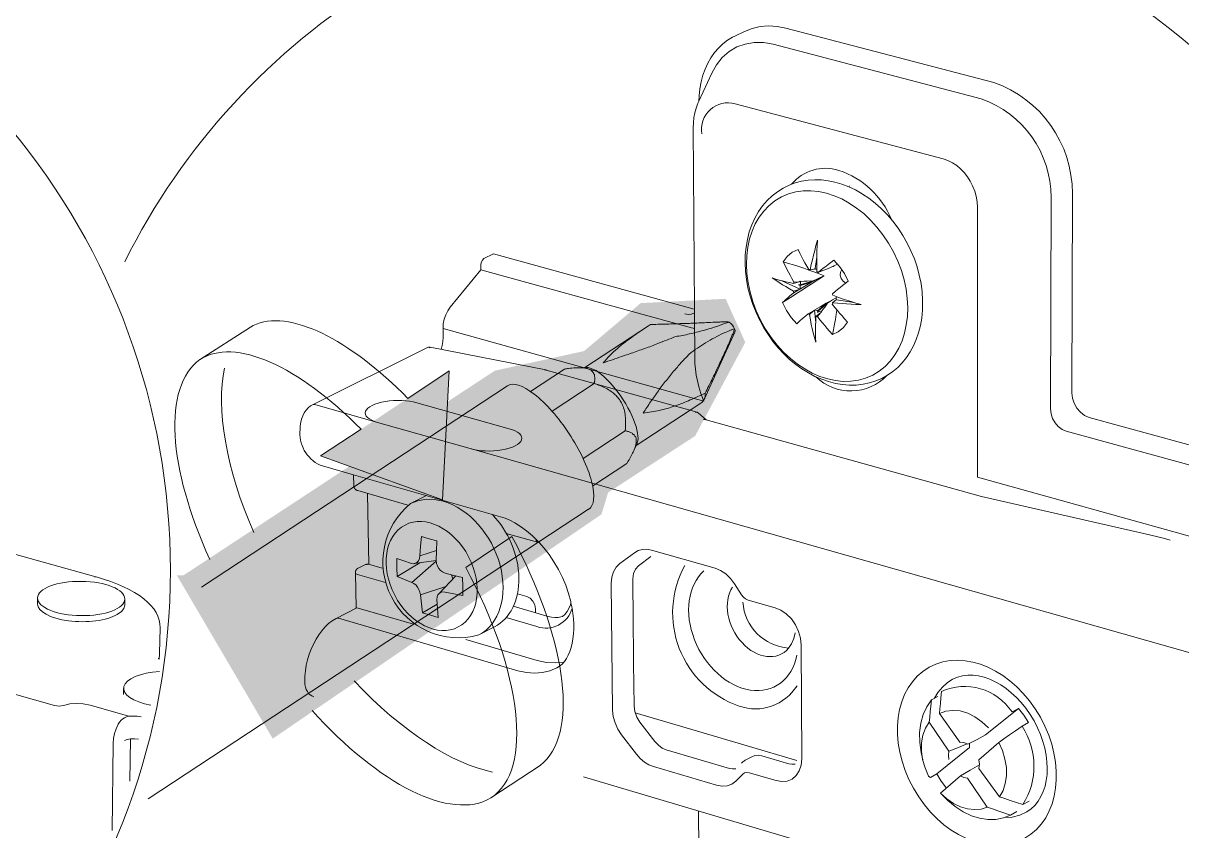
# Model space of a CAD drawing. Header units: metres. Extents: x -8.4 to 7.9, y -3.9 to 2.
# Drawn here: x 1.5921 to 1.744, y -1.7967 to -1.6908 of the extents above; entities that cross this region are included whole.
import ezdxf

# ---------------------------------------------------------------- set-up
doc = ezdxf.new("R2010")
doc.units = ezdxf.units.M
doc.header["$MEASUREMENT"] = 0
for name, color, linetype, lineweight in [('PDF15_Geometry_Num_Penna__1', 255, 'Continuous', 18), ('PDF15_Geometry_Num_Penna__7', 7, 'Continuous', 18), ('PDF15_Solid Fills_Num_Penna__7', 7, 'Continuous', 18)]:
    doc.layers.add(name, color=color, linetype=linetype, lineweight=lineweight)

msp = doc.modelspace()

# ---------------------------------------------------------------- hatches: boundary and pattern name
at = {"layer": 'PDF15_Geometry_Num_Penna__1', "linetype": 'Continuous', "lineweight": 18}
msp.add_hatch(color=255, dxfattribs=at).paths.add_polyline_path([(1.61312, -1.76321), (1.61226, -1.76321), (1.62482, -1.78461), (1.66791, -1.75521), (1.66877, -1.75236), (1.68018, -1.74494), (1.68675, -1.73267), (1.68418, -1.72696), (1.67305, -1.72753), (1.66563, -1.73381), (1.65393, -1.73638)])
at = {"layer": 'PDF15_Geometry_Num_Penna__7', "linetype": 'Continuous', "lineweight": 18}
for points in [[(1.62224, -1.73047), (1.62192, -1.73066), (1.61521, -1.73496)], [(1.64253, -1.74001), (1.6311, -1.74756), (1.64707, -1.75332), (1.64795, -1.73642)]]:
    msp.add_hatch(color=7, dxfattribs=at).paths.add_polyline_path(points)
at = {"layer": 'PDF15_Solid Fills_Num_Penna__7', "linetype": 'Continuous', "lineweight": 18}
msp.add_hatch(color=7, dxfattribs=at).paths.add_polyline_path([(1.66037, -1.78768), (1.65987, -1.78814), (1.65341, -1.79238)])

# ---------------------------------------------------------------- linework, layer by layer
at = {"layer": 'PDF15_Geometry_Num_Penna__1', "color": 255, "linetype": 'Continuous', "lineweight": 18, "flags": 128}
for points in [[(1.62224, -1.73047), (1.62192, -1.73066), (1.61521, -1.73496)], [(1.63641, -1.74405), (1.6311, -1.74756), (1.64707, -1.75332), (1.64795, -1.73642), (1.64253, -1.74001)], [(1.65014, -1.76219), (1.65616, -1.7581)], [(1.66037, -1.78768), (1.65987, -1.78814), (1.65341, -1.79238)]]:
    msp.add_lwpolyline(points, dxfattribs=at)
at = {"layer": 'PDF15_Geometry_Num_Penna__1', "color": 255, "linetype": 'Continuous', "lineweight": 18}
for points in [[(1.64253, -1.74001), (1.63488, -1.73228), (1.62695, -1.72819), (1.62224, -1.73047)], [(1.64253, -1.74001), (1.63488, -1.73228), (1.62695, -1.72819), (1.62224, -1.73047)], [(1.61521, -1.73496), (1.61988, -1.7319), (1.62822, -1.73581), (1.63641, -1.74405)], [(1.61521, -1.73496), (1.61988, -1.7319), (1.62822, -1.73581), (1.63641, -1.74405)], [(1.65616, -1.7581), (1.66311, -1.77106), (1.66496, -1.78322), (1.66037, -1.78768)], [(1.65616, -1.7581), (1.66311, -1.77106), (1.66496, -1.78322), (1.66037, -1.78768)], [(1.65341, -1.79238), (1.65907, -1.78866), (1.65743, -1.77586), (1.65014, -1.76219)], [(1.65341, -1.79238), (1.65907, -1.78866), (1.65743, -1.77586), (1.65014, -1.76219)]]:
    msp.add_open_spline(points, degree=3, dxfattribs=at)
at = {"layer": 'PDF15_Geometry_Num_Penna__7', "color": 7, "linetype": 'Continuous', "lineweight": 18, "flags": 128}
for points in [[(1.6672, -1.85096, 0.053019), (1.68634, -1.85299, 0.414212), (1.77678, -1.76255, 0.414206), (1.68634, -1.67211, 0.284139), (1.60542, -1.7221)], [(1.53742, -1.85149, 0.36153), (1.61141, -1.76255, 0.361079), (1.53756, -1.67363)], [(1.73183, -1.7425), (1.73123, -1.74225), (1.73068, -1.74184), (1.73021, -1.7413), (1.72984, -1.74066), (1.72962, -1.73997), (1.72955, -1.73929), (1.72962, -1.71316, 0.319381), (1.71931, -1.6986), (1.69207, -1.6915)], [(1.72883, -1.7443), (1.72828, -1.74408), (1.72777, -1.7437), (1.72735, -1.74323), (1.72703, -1.74266), (1.72683, -1.74203), (1.72676, -1.74137), (1.72683, -1.71369, 0.319317), (1.71766, -1.70075), (1.6904, -1.69361)], [(1.7172, -1.71498), (1.71715, -1.71427), (1.71703, -1.71353), (1.71683, -1.71284), (1.71655, -1.71216), (1.71623, -1.71154), (1.71586, -1.71096), (1.71545, -1.71042), (1.71498, -1.70994), (1.71446, -1.7095), (1.71392, -1.70914), (1.71331, -1.70882), (1.71269, -1.70861), (1.68543, -1.70139, 0.537916), (1.68104, -1.70534)], [(1.70592, -1.71657, 0.220232), (1.69901, -1.71013, 0.305713), (1.69281, -1.71195)], [(1.69352, -1.73023), (1.69278, -1.72941), (1.69214, -1.72848), (1.69165, -1.72746, 0.003994), (1.69707, -1.72394), (1.69631, -1.72432), (1.69643, -1.72427)], [(1.6711, -1.73258, 0.015559), (1.67, -1.73346, 0.021677), (1.66902, -1.73439, 0.012167), (1.66814, -1.73537, -0.001833), (1.66936, -1.73494, 0.004397), (1.67058, -1.73451, 0.002197), (1.67179, -1.7341, 0.003005), (1.67357, -1.73348, 0.006445), (1.67531, -1.73282, 0.005159), (1.67759, -1.73192, 0.00892), (1.67946, -1.73157, 0.009761), (1.68124, -1.73112, 0.015342), (1.68267, -1.73069)], [(1.6834, -1.73001, 0.004577), (1.68218, -1.73006, -0.002241), (1.68017, -1.73015, -0.002964), (1.6782, -1.73022, 0.000741), (1.67625, -1.73029, 0.00229), (1.67432, -1.73033, -0.002702), (1.67327, -1.73102, 0.004492), (1.67227, -1.73172)], [(1.68534, -1.73089, 0.158262), (1.68464, -1.73002, -0.014098), (1.68434, -1.73011, -0.011383), (1.68402, -1.73022)], [(1.68463, -1.73116, 0.001678), (1.6839, -1.73147, 0.0094), (1.68271, -1.73206, 0.006173), (1.68156, -1.73272, 0.013282), (1.68047, -1.73342, 0.010179), (1.67941, -1.73421, 0.007673), (1.67844, -1.73524, 0.005273), (1.6775, -1.7363, 0.009622), (1.67641, -1.73765, 0.010118), (1.67536, -1.73904, 0.009115), (1.67434, -1.74047, -0.00035), (1.67337, -1.74193, 0.016161), (1.67446, -1.74178)], [(1.68149, -1.73932, 0.006192), (1.68247, -1.73737, 0.002475), (1.68344, -1.73534, 0.003396), (1.68424, -1.73361, 0.011714), (1.68501, -1.73182)], [(1.64532, -1.73337), (1.64539, -1.73333), (1.64545, -1.73332, 0.152611), (1.64501, -1.73339), (1.63004, -1.74085), (1.62978, -1.741), (1.62947, -1.74126), (1.6292, -1.74157), (1.62896, -1.74191), (1.62877, -1.7423), (1.62861, -1.74272), (1.62849, -1.74315), (1.62842, -1.74361), (1.6284, -1.74405, 0.322377), (1.63104, -1.74876), (1.63542, -1.75002), (1.63546, -1.75146)], [(1.66585, -1.73606, 0.027856), (1.66536, -1.736, 0.028469), (1.6645, -1.736, 0.015692), (1.66357, -1.73609)], [(1.66681, -1.73661, 0.101605), (1.66658, -1.73637, 0.069548), (1.66625, -1.73619)], [(1.67053, -1.74061, 0.03084), (1.67015, -1.74003, 0.043544), (1.6697, -1.73953)], [(1.67655, -1.74132, 0.011884), (1.67757, -1.74099, 0.02196), (1.67955, -1.74022, 0.015004), (1.68149, -1.73932, -0.249907), (1.68109, -1.74051), (1.68079, -1.74071), (1.67245, -1.74619)], [(1.67107, -1.74299, 0.029378), (1.671, -1.7421, 0.038154), (1.6708, -1.74124)], [(1.67214, -1.74687, 0.036624), (1.67237, -1.74622, 0.042648), (1.67246, -1.74576)], [(1.64717, -1.75349), (1.64603, -1.75327), (1.64491, -1.75324), (1.64386, -1.75343), (1.64288, -1.7538, 0.81031), (1.65182, -1.77102), (1.65389, -1.76994)], [(1.67882, -1.76192, 0.464864), (1.68595, -1.78034, 0.3508), (1.69354, -1.77768)], [(1.6554, -1.76874), (1.65945, -1.76992, 0.428566), (1.66407, -1.76753)], [(1.68644, -1.7667, 0.377041), (1.69243, -1.77274), (1.69283, -1.77216), (1.69313, -1.77148), (1.69331, -1.77072)], [(1.71488, -1.78505), (1.71219, -1.78132), (1.71225, -1.78068), (1.71232, -1.77999), (1.71238, -1.77924), (1.71246, -1.77844, -0.369478), (1.72171, -1.78111), (1.72255, -1.78064), (1.71822, -1.78412)], [(1.71738, -1.78851), (1.72007, -1.79223), (1.72075, -1.79246), (1.72149, -1.79271), (1.72229, -1.79297), (1.72315, -1.79325, 0.291791), (1.72302, -1.78297), (1.72218, -1.78357), (1.72138, -1.78412), (1.72065, -1.78463), (1.71997, -1.78511), (1.71737, -1.78739)]]:
    msp.add_lwpolyline(points, format="xyb", dxfattribs=at)
for points in [[(1.68664, -1.69193), (1.68764, -1.69153), (1.68869, -1.69129), (1.68978, -1.6912), (1.69093, -1.69127), (1.69207, -1.6915)], [(1.68539, -1.69254), (1.6851, -1.69268), (1.68444, -1.69308), (1.68382, -1.69355), (1.68325, -1.6941), (1.68273, -1.69469), (1.68225, -1.69536), (1.68183, -1.69608), (1.68148, -1.69685), (1.68119, -1.69766), (1.68096, -1.69853), (1.68079, -1.69944), (1.6807, -1.70037), (1.68068, -1.70108), (1.68238, -1.69738)], [(1.68539, -1.69254), (1.68664, -1.69193)], [(1.68238, -1.69739), (1.68298, -1.69629), (1.68374, -1.69534), (1.68463, -1.69456), (1.68565, -1.69396), (1.68675, -1.69357), (1.68792, -1.69337), (1.68915, -1.69338), (1.69041, -1.69361)], [(1.6806, -1.70124), (1.68045, -1.70159), (1.68032, -1.70196), (1.68014, -1.70258), (1.68002, -1.70322), (1.67995, -1.70388), (1.67992, -1.70455), (1.68011, -1.72831)], [(1.6806, -1.70124), (1.68068, -1.70108)], [(1.68866, -1.72979), (1.68816, -1.72875), (1.68774, -1.72769), (1.68738, -1.7266), (1.68711, -1.72551), (1.6869, -1.72442), (1.68678, -1.72334), (1.68672, -1.72226), (1.68675, -1.72122), (1.68685, -1.72018), (1.68703, -1.71917), (1.68728, -1.71819), (1.6876, -1.71725), (1.68801, -1.71638), (1.68848, -1.71554), (1.68903, -1.71478), (1.68962, -1.71408), (1.69027, -1.71347), (1.69097, -1.71293), (1.69173, -1.71245), (1.69252, -1.71206), (1.69331, -1.71177), (1.69413, -1.71156), (1.69499, -1.71142), (1.69585, -1.71136), (1.69673, -1.71139), (1.69762, -1.71149), (1.69851, -1.71167), (1.6994, -1.71193), (1.70031, -1.71228), (1.70121, -1.7127), (1.70209, -1.71321), (1.70213, -1.71323)], [(1.70036, -1.7123), (1.70039, -1.71224), (1.70041, -1.71217)], [(1.70213, -1.71323), (1.70294, -1.71377), (1.70379, -1.71444), (1.7046, -1.71516), (1.70538, -1.71595), (1.7061, -1.7168), (1.70678, -1.7177), (1.7074, -1.71865), (1.70797, -1.71965), (1.70847, -1.72066), (1.70891, -1.72171), (1.70927, -1.72278), (1.70956, -1.72388), (1.70979, -1.72496), (1.70993, -1.72605), (1.71, -1.72714), (1.70999, -1.72822), (1.70998, -1.72848)], [(1.71719, -1.75036), (1.7172, -1.71498)], [(1.69611, -1.7234), (1.69611, -1.72267), (1.69611, -1.72201), (1.69612, -1.72137), (1.69614, -1.72074), (1.69618, -1.72004), (1.69622, -1.71928), (1.69602, -1.71999), (1.69585, -1.72065), (1.69569, -1.72125), (1.69555, -1.72184), (1.69541, -1.72246), (1.69526, -1.72316)], [(1.6525, -1.7217), (1.6523, -1.72188), (1.65214, -1.7222), (1.65209, -1.72253)], [(1.65376, -1.72108), (1.6525, -1.7217)], [(1.6801, -1.72831), (1.68008, -1.72831), (1.68006, -1.7283), (1.65376, -1.72108)], [(1.69368, -1.7205), (1.69291, -1.72086), (1.69226, -1.72142), (1.69173, -1.72213), (1.69196, -1.72261), (1.69219, -1.72307), (1.6924, -1.72347), (1.69262, -1.72387), (1.69286, -1.7243), (1.69312, -1.72477)], [(1.69526, -1.72316), (1.69517, -1.72314), (1.69508, -1.72314), (1.69481, -1.72267), (1.69457, -1.72223), (1.69436, -1.72184), (1.69414, -1.72143), (1.69392, -1.72099), (1.69368, -1.7205)], [(1.69612, -1.72152), (1.69592, -1.72301), (1.69596, -1.72308)], [(1.69629, -1.72351), (1.69665, -1.72322), (1.69698, -1.72295), (1.69729, -1.72271), (1.69761, -1.72247), (1.69795, -1.7222), (1.69834, -1.72189)], [(1.69834, -1.72189), (1.69909, -1.72272), (1.69974, -1.72365), (1.70023, -1.72467)], [(1.65209, -1.72253), (1.65211, -1.72317), (1.64807, -1.72806)], [(1.68013, -1.73085), (1.67994, -1.73082), (1.67972, -1.73078), (1.65211, -1.72317)], [(1.69526, -1.72316), (1.69577, -1.72309)], [(1.69592, -1.72301), (1.69577, -1.72309)], [(1.69611, -1.72309), (1.69603, -1.72308), (1.69596, -1.72308)], [(1.69611, -1.7234), (1.6962, -1.72345), (1.69629, -1.72351)], [(1.69682, -1.72328), (1.69668, -1.72336), (1.69629, -1.72351)], [(1.69755, -1.72304), (1.6972, -1.72317), (1.69679, -1.72331)], [(1.6984, -1.72263), (1.69755, -1.72304)], [(1.69819, -1.72273), (1.69827, -1.72271), (1.6984, -1.72263)], [(1.69884, -1.72241), (1.69827, -1.7227)], [(1.6994, -1.72312), (1.69923, -1.72345), (1.6992, -1.72387), (1.69933, -1.7243), (1.69959, -1.72466), (1.69993, -1.72491)], [(1.69308, -1.72496), (1.69254, -1.72484), (1.69208, -1.72472), (1.69164, -1.72461), (1.69121, -1.7245), (1.69075, -1.72438), (1.69028, -1.72423), (1.69075, -1.72454), (1.69121, -1.72484), (1.69164, -1.72511), (1.69207, -1.72537), (1.69253, -1.72564), (1.69307, -1.72595)], [(1.69155, -1.72459), (1.69394, -1.72568)], [(1.69381, -1.72472), (1.69308, -1.72496), (1.6931, -1.72486), (1.69311, -1.72477)], [(1.69312, -1.72477), (1.69382, -1.72472)], [(1.69557, -1.72463), (1.6948, -1.72486), (1.69396, -1.72512), (1.69375, -1.72512)], [(1.69396, -1.72463), (1.69381, -1.72472)], [(1.69545, -1.72478), (1.69479, -1.72517), (1.69399, -1.72564), (1.69394, -1.72567)], [(1.69396, -1.72463), (1.69401, -1.7247), (1.69398, -1.72491), (1.69396, -1.72512)], [(1.69545, -1.72478), (1.69474, -1.725), (1.69396, -1.72524), (1.69396, -1.72544), (1.69399, -1.72564)], [(1.69401, -1.7247), (1.69445, -1.72467), (1.69485, -1.72465), (1.69557, -1.72462)], [(1.69545, -1.72478), (1.69643, -1.72427)], [(1.69557, -1.72463), (1.69631, -1.72432)], [(1.70023, -1.72467), (1.69985, -1.72497), (1.6995, -1.72524), (1.69918, -1.72549), (1.69886, -1.72574), (1.69854, -1.726), (1.69818, -1.72629)], [(1.69165, -1.72746), (1.6919, -1.72723), (1.69213, -1.72702), (1.69235, -1.72682), (1.69257, -1.72661), (1.69282, -1.7264), (1.6931, -1.72616)], [(1.69381, -1.72575), (1.6931, -1.72616), (1.69308, -1.72605), (1.69307, -1.72595)], [(1.69307, -1.72595), (1.6938, -1.72575)], [(1.69375, -1.72512), (1.69396, -1.72524)], [(1.69381, -1.72575), (1.69394, -1.72567)], [(1.69818, -1.72629), (1.6982, -1.72639), (1.69821, -1.7265)], [(1.6982, -1.72748), (1.69885, -1.72754), (1.69946, -1.72758), (1.70003, -1.72763), (1.70062, -1.72766), (1.70126, -1.7277), (1.70196, -1.72773), (1.70126, -1.72753), (1.70063, -1.72733), (1.70004, -1.72713), (1.69947, -1.72695), (1.69888, -1.72674), (1.69821, -1.7265)], [(1.64714, -1.73085), (1.64717, -1.73025), (1.64729, -1.72965), (1.64749, -1.72906), (1.64776, -1.72852), (1.64807, -1.72806)], [(1.69734, -1.72755), (1.69667, -1.72795), (1.69587, -1.72841)], [(1.69625, -1.72882), (1.69622, -1.72856), (1.69681, -1.72802), (1.69734, -1.72755)], [(1.6967, -1.72866), (1.6965, -1.72864), (1.69631, -1.72859), (1.69696, -1.72802), (1.69752, -1.72752)], [(1.69752, -1.72752), (1.69716, -1.72804), (1.69694, -1.72833), (1.6967, -1.72866)], [(1.69813, -1.72713), (1.69734, -1.72755)], [(1.69868, -1.72684), (1.69819, -1.7271), (1.69752, -1.72752)], [(1.69855, -1.72718), (1.6982, -1.72748), (1.69817, -1.72758), (1.69815, -1.72767)], [(1.69818, -1.73164), (1.69894, -1.73128), (1.69961, -1.73073), (1.70014, -1.73001), (1.69977, -1.72959), (1.69943, -1.72921), (1.69911, -1.72885), (1.69882, -1.72849), (1.6985, -1.7281), (1.69815, -1.72767)], [(1.6987, -1.7271), (1.69855, -1.72718)], [(1.6987, -1.7271), (1.69865, -1.72704), (1.69867, -1.72686), (1.6987, -1.72667)], [(1.70101, -1.72745), (1.6987, -1.7271)], [(1.67882, -1.72893), (1.67925, -1.729), (1.67966, -1.72896), (1.68005, -1.72883)], [(1.68011, -1.72831), (1.68016, -1.73542)], [(1.69498, -1.72893), (1.69471, -1.72918), (1.69446, -1.72939), (1.69422, -1.72959), (1.69401, -1.72978), (1.69378, -1.73), (1.69352, -1.73023)], [(1.69516, -1.72903), (1.69528, -1.72971), (1.69541, -1.73031), (1.69553, -1.73086), (1.69567, -1.73141), (1.69583, -1.73202), (1.696, -1.73266), (1.69597, -1.73207), (1.69596, -1.7315), (1.69596, -1.73098), (1.69597, -1.73047), (1.69598, -1.72991), (1.69602, -1.72929)], [(1.69568, -1.72852), (1.69583, -1.72845)], [(1.69598, -1.73008), (1.69583, -1.72845)], [(1.69587, -1.72841), (1.69604, -1.72849), (1.69622, -1.72856)], [(1.69602, -1.72929), (1.69659, -1.72879)], [(1.69818, -1.73164), (1.6978, -1.73121), (1.69746, -1.73083), (1.69717, -1.73047), (1.69686, -1.73011), (1.69654, -1.72972), (1.6962, -1.7293), (1.69611, -1.72929), (1.69602, -1.72929)], [(1.69659, -1.72879), (1.6962, -1.7293)], [(1.69626, -1.72882), (1.69631, -1.72859)], [(1.69659, -1.72879), (1.69673, -1.72872), (1.6967, -1.72866)], [(1.69876, -1.72843), (1.69867, -1.72898), (1.69856, -1.72966), (1.69848, -1.73007), (1.6984, -1.73052), (1.6983, -1.73104), (1.69817, -1.73164)], [(1.62224, -1.73047), (1.62192, -1.73066), (1.61521, -1.73496)], [(1.64689, -1.7336), (1.64704, -1.73308), (1.64712, -1.73254), (1.64716, -1.73202), (1.64714, -1.73085)], [(1.68131, -1.74036), (1.64714, -1.73085)], [(1.66573, -1.73597), (1.67407, -1.73049)], [(1.68367, -1.73), (1.68453, -1.72999)], [(1.6854, -1.73132), (1.68137, -1.74017)], [(1.64545, -1.73332), (1.66063, -1.73629), (1.66064, -1.7363)], [(1.68016, -1.73542), (1.68021, -1.73617), (1.68032, -1.73695), (1.68048, -1.73772), (1.68068, -1.73851), (1.68095, -1.73937), (1.68131, -1.74036)], [(1.63641, -1.74405), (1.6311, -1.74756), (1.64707, -1.75332), (1.64795, -1.73642), (1.64253, -1.74001)], [(1.66307, -1.73617), (1.65862, -1.7391)], [(1.66048, -1.73633), (1.66055, -1.73629), (1.66063, -1.73629)], [(1.66064, -1.7363), (1.68043, -1.74182), (1.68051, -1.74185), (1.68058, -1.74191)], [(1.66484, -1.73599), (1.66599, -1.73596)], [(1.66629, -1.736), (1.66657, -1.73608), (1.66687, -1.73621), (1.6672, -1.73638), (1.66754, -1.73661), (1.66789, -1.73687), (1.66825, -1.73719), (1.66862, -1.73753), (1.66899, -1.73792), (1.66936, -1.73833), (1.66972, -1.73877), (1.67009, -1.73924), (1.67044, -1.73972), (1.67076, -1.74022), (1.67108, -1.74073), (1.67137, -1.74124), (1.67165, -1.74176), (1.67189, -1.74227), (1.6721, -1.74276), (1.67229, -1.74325), (1.67244, -1.74371), (1.67255, -1.74415), (1.67264, -1.74456), (1.67269, -1.74493), (1.6727, -1.74528), (1.67267, -1.74559), (1.6726, -1.74584), (1.67257, -1.74596)], [(1.61547, -1.76474), (1.65558, -1.73837)], [(1.66695, -1.73806), (1.66143, -1.74169)], [(1.63004, -1.74085), (1.63018, -1.74081), (1.63034, -1.74083)], [(1.63034, -1.74083), (1.63856, -1.74316)], [(1.64369, -1.74059), (1.65581, -1.74401)], [(1.63856, -1.74316), (1.65069, -1.7466)], [(1.68017, -1.74183), (1.6803, -1.7418), (1.68043, -1.74182)], [(1.68058, -1.74191), (1.68161, -1.74281), (1.68153, -1.74278)], [(1.68126, -1.7428), (1.68139, -1.74277), (1.68153, -1.74278)], [(1.7177, -1.75289), (1.68161, -1.74281)], [(1.73183, -1.7425), (1.75258, -1.7482), (1.75137, -1.74886)], [(1.67102, -1.74426), (1.66549, -1.74789)], [(1.72883, -1.7443), (1.75096, -1.75039), (1.75097, -1.74974)], [(1.67257, -1.74596), (1.67208, -1.74702)], [(1.47771, -1.74665), (1.59622, -1.78025)], [(1.65069, -1.7466), (1.76921, -1.7802)], [(1.67121, -1.74856), (1.66676, -1.75149)], [(1.65469, -1.75552), (1.63542, -1.75002)], [(1.71718, -1.75035), (1.74605, -1.75838), (1.7461, -1.75777), (1.74622, -1.75715), (1.74643, -1.75654), (1.74669, -1.75598), (1.747, -1.7555)], [(1.63596, -1.7521), (1.63594, -1.7521), (1.63593, -1.7521), (1.63593, -1.75209), (1.63592, -1.75209), (1.63591, -1.75209), (1.6359, -1.75208), (1.63589, -1.75208), (1.63587, -1.75208), (1.63586, -1.75207), (1.63584, -1.75207), (1.63584, -1.75206), (1.63583, -1.75206), (1.63582, -1.75206), (1.63582, -1.75205), (1.63581, -1.75205), (1.6358, -1.75204), (1.63579, -1.75204), (1.63577, -1.75202), (1.63576, -1.75201), (1.63575, -1.75201), (1.63575, -1.752), (1.63574, -1.752), (1.63573, -1.752), (1.63572, -1.75199), (1.63572, -1.75198), (1.63571, -1.75198), (1.63569, -1.75197), (1.63568, -1.75196), (1.63567, -1.75195), (1.63566, -1.75193), (1.63565, -1.75192), (1.63564, -1.75191), (1.63563, -1.7519), (1.63561, -1.75189), (1.63561, -1.75188), (1.6356, -1.75188), (1.6356, -1.75187), (1.63559, -1.75187), (1.63559, -1.75185), (1.63558, -1.75184), (1.63557, -1.75183), (1.63557, -1.75182), (1.63556, -1.75181), (1.63555, -1.7518), (1.63554, -1.75178), (1.63554, -1.75177), (1.63553, -1.75175), (1.63551, -1.75173), (1.63551, -1.75172), (1.63551, -1.75171), (1.6355, -1.75171), (1.6355, -1.7517), (1.6355, -1.75169), (1.63549, -1.75168), (1.63549, -1.75166), (1.63549, -1.75165), (1.63548, -1.75164), (1.63548, -1.75163), (1.63548, -1.75161), (1.63547, -1.75161), (1.63547, -1.75159), (1.63547, -1.75157), (1.63547, -1.75156), (1.63546, -1.75155), (1.63546, -1.75154), (1.63546, -1.75153), (1.63546, -1.75152), (1.63546, -1.7515), (1.63546, -1.75148), (1.63546, -1.75147), (1.63546, -1.75146)], [(1.64253, -1.75399), (1.63596, -1.7521)], [(1.63741, -1.76177), (1.63725, -1.75248)], [(1.64496, -1.75274), (1.64288, -1.7538)], [(1.74246, -1.7586), (1.74198, -1.75847), (1.74155, -1.75835), (1.74113, -1.75825), (1.7407, -1.75813), (1.74024, -1.75802), (1.73973, -1.75791), (1.7177, -1.75289)], [(1.66622, -1.75455), (1.60851, -1.79248)], [(1.6598, -1.75896), (1.65963, -1.75877), (1.65886, -1.75801), (1.65809, -1.75736), (1.65731, -1.75679), (1.65654, -1.75632), (1.6559, -1.75599), (1.65528, -1.75572), (1.65469, -1.75552)], [(1.64431, -1.75811), (1.64419, -1.75939), (1.6441, -1.76066), (1.64404, -1.761), (1.64392, -1.7613), (1.64375, -1.76149), (1.64356, -1.76161), (1.6433, -1.76168), (1.643, -1.76164)], [(1.64431, -1.75811), (1.64532, -1.75841), (1.64634, -1.7587)], [(1.65014, -1.76219), (1.65616, -1.7581)], [(1.65543, -1.7577), (1.65954, -1.75887), (1.65941, -1.75879), (1.65933, -1.75865), (1.6593, -1.75844)], [(1.58737, -1.75944), (1.60166, -1.7634), (1.60157, -1.76339), (1.60148, -1.76342)], [(1.64629, -1.75993), (1.6441, -1.76065)], [(1.64635, -1.7587), (1.64629, -1.75999), (1.64625, -1.76127)], [(1.65981, -1.75896), (1.65954, -1.75887)], [(1.66279, -1.7686), (1.66311, -1.76832), (1.6634, -1.76795), (1.66364, -1.76754), (1.66383, -1.76708), (1.66391, -1.7668), (1.66388, -1.76662), (1.66358, -1.76557), (1.66322, -1.7645), (1.66278, -1.76348), (1.66227, -1.76244), (1.66168, -1.76143), (1.66105, -1.76048), (1.66036, -1.75959), (1.6598, -1.75896)], [(1.67447, -1.7599), (1.67386, -1.75979), (1.67327, -1.75981), (1.67272, -1.75996), (1.67223, -1.76024), (1.6703, -1.76167)], [(1.68279, -1.76227), (1.67447, -1.7599)], [(1.64113, -1.76335), (1.64108, -1.76218), (1.64108, -1.76099)], [(1.64108, -1.76099), (1.64202, -1.76132), (1.643, -1.76164)], [(1.64626, -1.76134), (1.64304, -1.76413)], [(1.64337, -1.76167), (1.64626, -1.76125)], [(1.64625, -1.76127), (1.64629, -1.76166), (1.6464, -1.76201), (1.64657, -1.7623), (1.64679, -1.76255), (1.64707, -1.76276), (1.6474, -1.76292), (1.64854, -1.76321), (1.64971, -1.76349)], [(1.67439, -1.76075), (1.67275, -1.76195)], [(1.63574, -1.7675), (1.63565, -1.76287), (1.63565, -1.76285), (1.63565, -1.76283), (1.63565, -1.76282), (1.63566, -1.76281), (1.63566, -1.7628), (1.63566, -1.76278), (1.63566, -1.76276), (1.63566, -1.76274), (1.63566, -1.76273), (1.63567, -1.76273), (1.63567, -1.76272), (1.63567, -1.7627), (1.63567, -1.76269), (1.63568, -1.76267), (1.63568, -1.76265), (1.63568, -1.76264), (1.63569, -1.76264), (1.63569, -1.76263), (1.63569, -1.76262), (1.63571, -1.76261), (1.63571, -1.76259), (1.63572, -1.76259), (1.63572, -1.76257), (1.63573, -1.76255), (1.63573, -1.76254), (1.63574, -1.76253), (1.63574, -1.76252), (1.63575, -1.76251), (1.63576, -1.7625), (1.63576, -1.76248), (1.63577, -1.76247), (1.63579, -1.76246), (1.63579, -1.76245), (1.6358, -1.76244), (1.63581, -1.76243), (1.63582, -1.76242), (1.63582, -1.76241), (1.63583, -1.76241), (1.63583, -1.76239), (1.63584, -1.76239), (1.63584, -1.76238), (1.63585, -1.76238), (1.63586, -1.76237), (1.63586, -1.76236), (1.63587, -1.76236), (1.63587, -1.76235), (1.63589, -1.76235), (1.6359, -1.76234), (1.63591, -1.76233), (1.63592, -1.76232), (1.63593, -1.76232), (1.63593, -1.7623), (1.63594, -1.7623), (1.63596, -1.76229), (1.63597, -1.76229), (1.63597, -1.76228), (1.63598, -1.76228), (1.63599, -1.76227), (1.636, -1.76226), (1.63601, -1.76226), (1.63602, -1.76225)], [(1.63565, -1.76287), (1.63573, -1.76299), (1.63592, -1.76308), (1.6396, -1.76416)], [(1.63602, -1.76225), (1.63688, -1.76182)], [(1.63916, -1.76228), (1.63739, -1.76176)], [(1.6441, -1.76157), (1.64113, -1.76335)], [(1.6703, -1.76167), (1.66983, -1.76213), (1.66948, -1.76274), (1.66926, -1.76346), (1.66919, -1.76425)], [(1.67275, -1.76195), (1.67235, -1.76239), (1.6721, -1.76298), (1.67202, -1.76367)], [(1.68535, -1.76431), (1.68481, -1.76361), (1.68419, -1.76301), (1.6835, -1.76256), (1.68279, -1.76227)], [(1.64113, -1.76335), (1.64207, -1.76375), (1.64304, -1.76413), (1.64333, -1.76428), (1.6436, -1.7645), (1.6438, -1.76477), (1.64397, -1.76505), (1.64411, -1.76539), (1.64419, -1.76576)], [(1.64657, -1.76562), (1.64881, -1.76327)], [(1.64823, -1.76313), (1.64833, -1.76341), (1.64841, -1.76369)], [(1.64971, -1.76349), (1.64972, -1.76468), (1.64974, -1.76585)], [(1.66919, -1.76424), (1.66936, -1.78089)], [(1.67203, -1.76473), (1.67202, -1.76367)], [(1.68627, -1.76576), (1.68535, -1.76431)], [(1.6475, -1.76465), (1.64419, -1.76576)], [(1.64447, -1.76813), (1.64431, -1.76696), (1.64419, -1.76576)], [(1.64743, -1.76541), (1.6471, -1.76537), (1.64683, -1.76544), (1.64663, -1.76558), (1.64647, -1.76577), (1.64636, -1.76604), (1.64633, -1.76638), (1.6464, -1.76757), (1.6465, -1.76872)], [(1.64975, -1.76585), (1.64857, -1.76565), (1.64743, -1.76541)], [(1.65814, -1.76599), (1.6569, -1.76562)], [(1.65926, -1.76758), (1.65916, -1.76707), (1.65893, -1.76658), (1.65857, -1.7662), (1.65814, -1.76599)], [(1.67206, -1.76818), (1.67203, -1.76473)], [(1.68712, -1.76645), (1.6868, -1.7663), (1.68651, -1.76608), (1.68627, -1.76576)], [(1.594, -1.76617), (1.59399, -1.76696)], [(1.60543, -1.7671), (1.60532, -1.76754), (1.60499, -1.76795), (1.60445, -1.76834)], [(1.60544, -1.7663), (1.60543, -1.76709)], [(1.62903, -1.77716), (1.62904, -1.77644), (1.62911, -1.77571), (1.62922, -1.77498), (1.62939, -1.77427), (1.62961, -1.77355), (1.62987, -1.77287), (1.63016, -1.77221), (1.6305, -1.77157), (1.63086, -1.771), (1.63126, -1.77046), (1.63169, -1.76996), (1.63214, -1.76953), (1.63263, -1.76915), (1.63314, -1.76884), (1.63574, -1.7675)], [(1.63576, -1.76749), (1.63585, -1.76748), (1.636, -1.76751)], [(1.636, -1.76751), (1.64325, -1.76962)], [(1.64637, -1.76699), (1.64447, -1.76813)], [(1.65635, -1.76726), (1.6609, -1.76858), (1.66136, -1.76868), (1.6618, -1.76873), (1.66222, -1.76872), (1.66258, -1.76866), (1.66279, -1.76861)], [(1.69065, -1.76745), (1.68712, -1.76645)], [(1.69409, -1.77235), (1.694, -1.77145), (1.69374, -1.77055), (1.69333, -1.7697), (1.69279, -1.76892), (1.69213, -1.76827), (1.69141, -1.76777), (1.69065, -1.76745)], [(1.63314, -1.76884), (1.63328, -1.76881), (1.63345, -1.76882)], [(1.63345, -1.76882), (1.65696, -1.77572)], [(1.6465, -1.76872), (1.64548, -1.76844), (1.64447, -1.76813)], [(1.65927, -1.76811), (1.65926, -1.76758)], [(1.67212, -1.77472), (1.67206, -1.76818)], [(1.60996, -1.77417), (1.60996, -1.77398), (1.60997, -1.77374), (1.60998, -1.77341), (1.61007, -1.77013)], [(1.65012, -1.77163), (1.6595, -1.77438)], [(1.69415, -1.78724), (1.69409, -1.77235)], [(1.60987, -1.77408), (1.60987, -1.7741), (1.6099, -1.77413), (1.60998, -1.77419)], [(1.6595, -1.77438), (1.66069, -1.77463), (1.66185, -1.77469), (1.66297, -1.77457)], [(1.67294, -1.78245), (1.67254, -1.78178), (1.67227, -1.78105), (1.67218, -1.78031), (1.67212, -1.77472)], [(1.66207, -1.77533), (1.66114, -1.77572), (1.66016, -1.77596), (1.65912, -1.77604), (1.65806, -1.77596), (1.65696, -1.77572)], [(1.60528, -1.77802), (1.60527, -1.77882)], [(1.63021, -1.77912), (1.62996, -1.77901), (1.62973, -1.77886), (1.62953, -1.77867), (1.62937, -1.77845), (1.62922, -1.77816), (1.62912, -1.77784), (1.62905, -1.77752), (1.62903, -1.77716)], [(1.71154, -1.77932), (1.71201, -1.77856), (1.71258, -1.77787), (1.71321, -1.77728), (1.71393, -1.77682)], [(1.70981, -1.78643), (1.70962, -1.78511), (1.70959, -1.78382), (1.70974, -1.7826), (1.71005, -1.78146), (1.71053, -1.78043), (1.71115, -1.77954)], [(1.71345, -1.78625), (1.71085, -1.78246), (1.71092, -1.78181), (1.71098, -1.78111), (1.71106, -1.78036), (1.71115, -1.77954)], [(1.71199, -1.77908), (1.71115, -1.77954)], [(1.59622, -1.78025), (1.59682, -1.78034), (1.59739, -1.78025)], [(1.60598, -1.78168), (1.60089, -1.78024), (1.59998, -1.78004), (1.59908, -1.77998), (1.59821, -1.78005), (1.59739, -1.78025)], [(1.66936, -1.78089), (1.66946, -1.78172), (1.66968, -1.78255), (1.67004, -1.78337), (1.67053, -1.7841)], [(1.71219, -1.78132), (1.71304, -1.78102), (1.71395, -1.78091), (1.71491, -1.78098), (1.7159, -1.78127), (1.71686, -1.78174), (1.71777, -1.78239), (1.71862, -1.78319)], [(1.72255, -1.78064), (1.72325, -1.78154), (1.72386, -1.78251)], [(1.60392, -1.7852), (1.60397, -1.78457), (1.6041, -1.78394), (1.6043, -1.7833), (1.60457, -1.78273), (1.60476, -1.78243), (1.60497, -1.7822), (1.60518, -1.78201), (1.60541, -1.78187), (1.60567, -1.78176), (1.60598, -1.78168)], [(1.60598, -1.78168), (1.60628, -1.78166), (1.60655, -1.78164), (1.60681, -1.78166), (1.60706, -1.78166), (1.60732, -1.7817), (1.6076, -1.78175)], [(1.68051, -1.78364), (1.67232, -1.78124)], [(1.67294, -1.78245), (1.67491, -1.785)], [(1.71076, -1.78951), (1.71031, -1.78844), (1.71, -1.78733), (1.70985, -1.78624), (1.70986, -1.78516), (1.71004, -1.78416), (1.71037, -1.78325), (1.71085, -1.78246)], [(1.72386, -1.78251), (1.72302, -1.78297)], [(1.67053, -1.7841), (1.67249, -1.78665)], [(1.6935, -1.78746), (1.68051, -1.78364)], [(1.71822, -1.78412), (1.71713, -1.78471), (1.71593, -1.78535)], [(1.60377, -1.79666), (1.60392, -1.7852)], [(1.60616, -1.78464), (1.60573, -1.78471), (1.60541, -1.78485)], [(1.60608, -1.79017), (1.60616, -1.78464)], [(1.60725, -1.78468), (1.60671, -1.78462), (1.60616, -1.78463)], [(1.67491, -1.785), (1.67536, -1.78548), (1.67586, -1.78584), (1.6764, -1.78608), (1.68467, -1.78851)], [(1.71615, -1.78523), (1.71613, -1.7855), (1.71615, -1.78578), (1.71187, -1.78924)], [(1.71343, -1.78736), (1.71338, -1.78679), (1.71345, -1.78625), (1.71468, -1.78575), (1.71581, -1.78529)], [(1.71593, -1.78535), (1.7154, -1.78512), (1.71488, -1.78505)], [(1.71997, -1.78511), (1.72046, -1.78618), (1.72079, -1.78729), (1.72097, -1.78839), (1.72098, -1.78948), (1.72083, -1.79049), (1.72053, -1.79142), (1.72007, -1.79223)], [(1.67249, -1.78665), (1.67298, -1.78721), (1.67353, -1.78767), (1.67412, -1.78804), (1.67473, -1.78827)], [(1.6876, -1.78698), (1.68676, -1.78743)], [(1.69245, -1.7879), (1.68894, -1.78687), (1.68846, -1.78679), (1.68801, -1.78682), (1.6876, -1.78699)], [(1.69078, -1.79011), (1.69154, -1.79023), (1.69225, -1.79017), (1.69289, -1.7899), (1.69343, -1.78945), (1.69383, -1.78882), (1.69408, -1.78808), (1.69415, -1.78724)], [(1.71001, -1.78738), (1.70981, -1.78643)], [(1.66037, -1.78768), (1.65987, -1.78814), (1.65341, -1.79238)], [(1.67473, -1.78827), (1.683, -1.79072)], [(1.68467, -1.78851), (1.6851, -1.78858), (1.6855, -1.78858)], [(1.68627, -1.7878), (1.68636, -1.78773), (1.68645, -1.78765), (1.68655, -1.78757), (1.68666, -1.7875), (1.68676, -1.78743)], [(1.69245, -1.7879), (1.69287, -1.78797), (1.69327, -1.78796)], [(1.71743, -1.78806), (1.71624, -1.78874), (1.71495, -1.7895)], [(1.71738, -1.78851), (1.71743, -1.78796), (1.71737, -1.78739)], [(1.75717, -1.81681), (1.66557, -1.78962)], [(1.683, -1.79072), (1.68371, -1.79084), (1.68439, -1.79079), (1.685, -1.79056), (1.68551, -1.79017)], [(1.68552, -1.79017), (1.68642, -1.78926)], [(1.68642, -1.78926), (1.68667, -1.7891), (1.68695, -1.78904), (1.68726, -1.78908)], [(1.68726, -1.78908), (1.69078, -1.79011)], [(1.71103, -1.7897), (1.71095, -1.78965), (1.71088, -1.7896), (1.71081, -1.78956), (1.71076, -1.78951)], [(1.71311, -1.7911), (1.71244, -1.7902), (1.71187, -1.78924), (1.71103, -1.78971)], [(1.71235, -1.79177), (1.71495, -1.7895)], [(1.71495, -1.7895), (1.71541, -1.78969), (1.71586, -1.78977)], [(1.71586, -1.78977), (1.71847, -1.79357)], [(1.71847, -1.79357), (1.71766, -1.79383), (1.71679, -1.79391), (1.71587, -1.79381), (1.71495, -1.79354), (1.71403, -1.7931), (1.71315, -1.7925), (1.71235, -1.79177)], [(1.71261, -1.79203), (1.71331, -1.7927)], [(1.71331, -1.7927), (1.71428, -1.79351), (1.71531, -1.79419), (1.71638, -1.79471), (1.71747, -1.79505), (1.71854, -1.79521), (1.71959, -1.79519), (1.72058, -1.79499), (1.72151, -1.79462), (1.72066, -1.79432), (1.71987, -1.79405), (1.71915, -1.7938), (1.71847, -1.79357)], [(1.72398, -1.79278), (1.72315, -1.79325)], [(1.68074, -1.80945), (1.68062, -1.79407)], [(1.72366, -1.79422), (1.72274, -1.79463), (1.72175, -1.79488), (1.72071, -1.79495)], [(1.72235, -1.79414), (1.72151, -1.79462)]]:
    msp.add_lwpolyline(points, dxfattribs=at)
for points in [[(1.69679, -1.72331), (1.69677, -1.72331)], [(1.69498, -1.72893), (1.69568, -1.72852), (1.69516, -1.72903), (1.69507, -1.72898)], [(1.61007, -1.77013), (1.61007, -1.77012)]]:
    msp.add_lwpolyline(points, close=True, dxfattribs=at)
msp.add_lwpolyline([(1.63739, -1.76176, 0.207842), (1.63688, -1.76182), (1.63702, -1.76177), (1.63719, -1.7618), (1.63729, -1.76176)], format="xyb", close=True, dxfattribs=at)
at = {"layer": 'PDF15_Geometry_Num_Penna__7', "color": 7, "linetype": 'Continuous', "lineweight": 18}
for centre, radius, start, end in [((1.6787, -1.76947), 0.0491, 68.0242, 74.6083), ((1.70058, -1.73249), 0.00655, 225.8603, 316.6452), ((1.67095, -1.74616), 0.00186, 61.7586, 74.6386)]:
    msp.add_arc(centre, radius, start, end, dxfattribs=at)
for centre, major_axis, ratio in [((1.69747, -1.72529), (-0.00598, 0.01167), 0.746393), ((1.64565, -1.76329), (-0.00349, 0.00668), 0.724537), ((1.59972, -1.76624), (-0.00572, 0.00007), 0.393284), ((1.71711, -1.78646), (-0.00627, 0.0112), 0.742413)]:
    msp.add_ellipse(centre, major_axis=major_axis, ratio=ratio, dxfattribs=at)
for centre, major_axis, ratio, start_param, end_param in [((1.6984, -1.72492), (-0.0064, 0.01239), 0.781117, 1.559784, 4.059815), ((1.66068, -1.74567), (-0.00509, 0.00731), 0.342159, 4.615202, 6.287514), ((1.64106, -1.74185), (0.00411, 0.0001), 0.382733, 0.866839, 4.050323), ((1.65331, -1.74532), (0.00416, 0.00009), 0.382009, 4.022289, 7.200183), ((1.66175, -1.74715), (-0.00448, 0.0074), 0.342484, 3.136893, 4.84558), ((1.64733, -1.76242), (-0.0045, 0.0086), 0.723876, 3.14183, 5.67811), ((1.64962, -1.76143), (-0.00418, 0.00856), 0.723022, 3.157213, 5.125914), ((1.68651, -1.76984), (-0.00422, 0.00789), 0.735999, 0.179462, 3.868556), ((1.56923, -1.77511), (0.04081, 0.00553), 0.306519, 6.242452, 6.895093), ((1.68887, -1.76858), (-0.00265, 0.00491), 0.735478, 0.380224, 3.42754), ((1.59967, -1.76706), (-0.00568, 0.0001), 0.390191, 0.002213, 2.576114), ((1.66029, -1.76846), (-0.00113, 0.00709), 0.540369, 3.317832, 4.861773), ((1.71865, -1.7856), (-0.00486, 0.0087), 0.683333, 3.165827, 6.258335), ((1.61105, -1.7781), (-0.00577, 0.00008), 0.401418, 4.903118, 7.468141)]:
    msp.add_ellipse(centre, major_axis=major_axis, ratio=ratio, start_param=start_param, end_param=end_param, dxfattribs=at)
for points in [[(1.64253, -1.74001), (1.63488, -1.73228), (1.62695, -1.72819), (1.62224, -1.73047)], [(1.68402, -1.73022), (1.68359, -1.73038), (1.68313, -1.73055), (1.68267, -1.73069)], [(1.6834, -1.73001), (1.68361, -1.72999), (1.68382, -1.73), (1.68402, -1.73)], [(1.68402, -1.73), (1.68423, -1.72999), (1.68444, -1.73001), (1.68464, -1.73002)], [(1.68453, -1.72999), (1.68457, -1.72999), (1.68464, -1.73002), (1.68464, -1.73002)], [(1.68463, -1.73116), (1.68475, -1.73109), (1.68487, -1.73105), (1.685, -1.73101)], [(1.685, -1.73101), (1.68511, -1.73096), (1.68522, -1.73093), (1.68534, -1.73089)], [(1.68534, -1.73089), (1.68529, -1.73105), (1.68525, -1.73121), (1.68519, -1.73136)], [(1.68534, -1.73089), (1.68542, -1.73102), (1.68544, -1.73117), (1.6854, -1.73131)], [(1.61521, -1.73496), (1.61988, -1.7319), (1.62822, -1.73581), (1.63641, -1.74405)], [(1.6711, -1.73258), (1.67147, -1.73229), (1.67187, -1.73201), (1.67227, -1.73172)], [(1.68519, -1.73136), (1.68514, -1.73152), (1.68507, -1.73166), (1.68501, -1.73182)], [(1.61657, -1.76111), (1.61112, -1.74917), (1.61034, -1.73853), (1.61529, -1.73492)], [(1.62234, -1.75761), (1.61866, -1.74918), (1.61737, -1.74128), (1.61849, -1.73606)], [(1.66307, -1.73617), (1.66323, -1.73614), (1.66341, -1.73613), (1.66357, -1.73609)], [(1.66585, -1.73606), (1.66599, -1.73609), (1.66614, -1.73614), (1.66625, -1.73619)], [(1.66599, -1.73596), (1.66604, -1.73596), (1.66629, -1.736), (1.66629, -1.736)], [(1.66681, -1.73661), (1.66691, -1.73661), (1.66685, -1.73686), (1.66694, -1.73686)], [(1.66694, -1.73686), (1.66702, -1.73686), (1.66692, -1.73712), (1.66701, -1.73712)], [(1.66701, -1.73712), (1.66704, -1.73732), (1.66703, -1.73754), (1.667, -1.73775)], [(1.667, -1.73775), (1.6671, -1.73775), (1.66684, -1.73806), (1.66695, -1.73806)], [(1.66695, -1.73806), (1.6672, -1.73815), (1.66746, -1.73824), (1.66771, -1.73834)], [(1.66771, -1.73834), (1.66796, -1.73844), (1.66821, -1.73854), (1.66846, -1.73867)], [(1.66846, -1.73867), (1.66869, -1.7388), (1.66894, -1.73894), (1.66916, -1.7391)], [(1.66916, -1.7391), (1.66935, -1.73922), (1.66952, -1.73937), (1.6697, -1.73953)], [(1.67053, -1.74061), (1.67063, -1.74082), (1.67073, -1.74102), (1.6708, -1.74124)], [(1.67552, -1.74158), (1.67516, -1.74166), (1.67482, -1.74174), (1.67446, -1.74178)], [(1.67655, -1.74132), (1.67622, -1.7414), (1.67587, -1.7415), (1.67552, -1.74158)], [(1.67107, -1.74299), (1.67108, -1.74342), (1.67105, -1.74383), (1.67102, -1.74426)], [(1.67102, -1.74426), (1.67116, -1.74429), (1.67131, -1.74432), (1.67144, -1.74437)], [(1.67183, -1.74452), (1.67195, -1.74459), (1.67202, -1.74476), (1.67215, -1.74476)], [(1.67215, -1.74476), (1.67225, -1.74476), (1.67223, -1.74502), (1.67234, -1.74502)], [(1.67234, -1.74502), (1.67245, -1.74502), (1.67242, -1.74523), (1.67245, -1.74535)], [(1.67245, -1.74535), (1.67247, -1.74547), (1.67247, -1.74561), (1.67246, -1.74576)], [(1.67181, -1.74755), (1.67163, -1.74789), (1.67142, -1.74822), (1.67121, -1.74856)], [(1.67214, -1.74687), (1.67206, -1.7471), (1.67194, -1.74733), (1.67181, -1.74755)], [(1.65616, -1.7581), (1.66311, -1.77106), (1.66496, -1.78322), (1.66037, -1.78768)], [(1.65341, -1.79238), (1.65907, -1.78866), (1.65743, -1.77586), (1.65014, -1.76219)], [(1.63549, -1.77703), (1.64174, -1.78369), (1.64844, -1.78796), (1.65364, -1.78899)], [(1.62997, -1.78092), (1.63874, -1.79059), (1.64815, -1.79548), (1.65341, -1.79238)]]:
    msp.add_open_spline(points, degree=3, dxfattribs=at)

doc.saveas('drawing.dxf')
